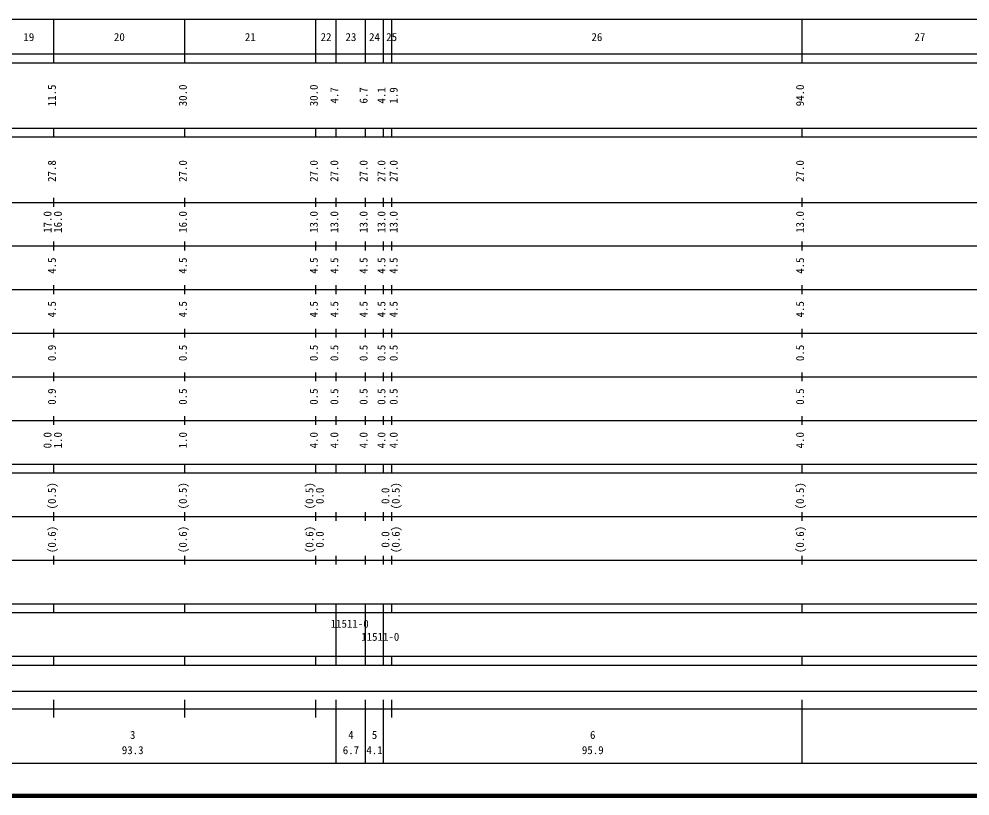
# Model space of a CAD drawing. Units: millimetres on the paper, enlarged 1000 times. Extents: x 40000 to 680000, y 20000 to 380000.
# Drawn here: x 288608 to 506472, y 20000 to 198000 of the extents above; entities that cross this region are included whole.
import ezdxf
from ezdxf.enums import TextEntityAlignment as Align

# ---------------------------------------------------------------- set-up
doc = ezdxf.new("R2010")
doc.units = ezdxf.units.MM
doc.header["$LTSCALE"] = 1000
doc.layers.add('M-TTL', color=2, linetype='Continuous', lineweight=140)
doc.layers.add('M-TTL-BAND', color=7, linetype='Continuous', lineweight=25)
doc.styles.add('ＭＳ ゴシック', font='')
doc.styles.get('ＭＳ ゴシック').set_extended_font_data('MS Gothic')

msp = doc.modelspace()

# ---------------------------------------------------------------- linework, layer by layer
at = {"layer": 'M-TTL'}
msp.add_line((40000, 20000), (680000, 20000), dxfattribs=at)
at = {"layer": 'M-TTL-BAND'}
for p, q in [((68000, 198000), (579000, 198000)), ((296600, 188000), (296600, 198000)), ((326600, 188000), (326600, 198000)), ((356600, 188000), (356600, 198000)), ((361300, 188000), (361300, 198000)), ((368000, 188000), (368000, 198000)), ((372100, 188000), (372100, 198000)), ((374000, 188000), (374000, 198000)), ((468000, 188000), (468000, 198000)), ((40000, 190000), (579000, 190000)), ((40000, 188000), (579000, 188000)), ((40000, 173000), (579000, 173000)), ((296600, 171000), (296600, 173000)), ((326600, 171000), (326600, 173000)), ((356600, 171000), (356600, 173000)), ((361300, 171000), (361300, 173000)), ((368000, 171000), (368000, 173000)), ((372100, 171000), (372100, 173000)), ((374000, 171000), (374000, 173000)), ((468000, 171000), (468000, 173000)), ((40000, 171000), (579000, 171000)), ((296600, 155000), (296600, 157000)), ((326600, 155000), (326600, 157000)), ((356600, 155000), (356600, 157000)), ((361300, 155000), (361300, 157000)), ((368000, 155000), (368000, 157000)), ((372100, 155000), (372100, 157000)), ((374000, 155000), (374000, 157000)), ((468000, 155000), (468000, 157000)), ((40000, 156000), (579000, 156000)), ((46000, 146000), (579000, 146000)), ((296600, 145000), (296600, 147000)), ((326600, 145000), (326600, 147000)), ((356600, 145000), (356600, 147000)), ((361300, 145000), (361300, 147000)), ((368000, 145000), (368000, 147000)), ((372100, 145000), (372100, 147000)), ((374000, 145000), (374000, 147000)), ((468000, 145000), (468000, 147000)), ((52000, 136000), (579000, 136000)), ((296600, 135000), (296600, 137000)), ((326600, 135000), (326600, 137000)), ((356600, 135000), (356600, 137000)), ((361300, 135000), (361300, 137000)), ((368000, 135000), (368000, 137000)), ((372100, 135000), (372100, 137000)), ((374000, 135000), (374000, 137000)), ((468000, 135000), (468000, 137000)), ((296600, 125000), (296600, 127000)), ((326600, 125000), (326600, 127000)), ((356600, 125000), (356600, 127000)), ((361300, 125000), (361300, 127000)), ((368000, 125000), (368000, 127000)), ((372100, 125000), (372100, 127000)), ((374000, 125000), (374000, 127000)), ((468000, 125000), (468000, 127000)), ((46000, 126000), (579000, 126000)), ((52000, 116000), (579000, 116000)), ((296600, 115000), (296600, 117000)), ((326600, 115000), (326600, 117000)), ((356600, 115000), (356600, 117000)), ((361300, 115000), (361300, 117000)), ((368000, 115000), (368000, 117000)), ((372100, 115000), (372100, 117000)), ((374000, 115000), (374000, 117000)), ((468000, 115000), (468000, 117000)), ((296600, 105000), (296600, 107000)), ((326600, 105000), (326600, 107000)), ((356600, 105000), (356600, 107000)), ((361300, 105000), (361300, 107000)), ((368000, 105000), (368000, 107000)), ((372100, 105000), (372100, 107000)), ((374000, 105000), (374000, 107000)), ((468000, 105000), (468000, 107000)), ((46000, 106000), (579000, 106000)), ((40000, 96000), (579000, 96000)), ((296600, 94000), (296600, 96000)), ((326600, 94000), (326600, 96000)), ((356600, 94000), (356600, 96000)), ((361300, 94000), (361300, 96000)), ((368000, 94000), (368000, 96000)), ((372100, 94000), (372100, 96000)), ((374000, 94000), (374000, 96000)), ((468000, 94000), (468000, 96000)), ((40000, 94000), (579000, 94000)), ((296600, 83000), (296600, 85000)), ((326600, 83000), (326600, 85000)), ((356600, 83000), (356600, 85000)), ((361300, 83000), (361300, 85000)), ((368000, 83000), (368000, 85000)), ((372100, 83000), (372100, 85000)), ((374000, 83000), (374000, 85000)), ((468000, 83000), (468000, 85000)), ((49000, 84000), (579000, 84000)), ((296600, 73000), (296600, 75000)), ((326600, 73000), (326600, 75000)), ((356600, 73000), (356600, 75000)), ((361300, 73000), (361300, 75000)), ((368000, 73000), (368000, 75000)), ((372100, 73000), (372100, 75000)), ((374000, 73000), (374000, 75000)), ((468000, 73000), (468000, 75000)), ((40000, 74000), (579000, 74000)), ((40000, 64000), (579000, 64000)), ((296600, 62000), (296600, 64000)), ((326600, 62000), (326600, 64000)), ((356600, 62000), (356600, 64000)), ((361300, 62000), (361300, 64000)), ((368000, 62000), (368000, 64000)), ((372100, 62000), (372100, 64000)), ((374000, 62000), (374000, 64000)), ((468000, 62000), (468000, 64000)), ((40000, 62000), (579000, 62000)), ((361300, 52000), (361300, 62000)), ((368000, 52000), (368000, 62000)), ((368000, 52000), (368000, 62000)), ((372100, 52000), (372100, 62000)), ((40000, 52000), (579000, 52000)), ((296600, 50000), (296600, 52000)), ((326600, 50000), (326600, 52000)), ((356600, 50000), (356600, 52000)), ((361300, 50000), (361300, 52000)), ((368000, 50000), (368000, 52000)), ((372100, 50000), (372100, 52000)), ((374000, 50000), (374000, 52000)), ((468000, 50000), (468000, 52000)), ((40000, 50000), (579000, 50000)), ((71000, 44000), (565000, 44000)), ((296600, 38000), (296600, 42000)), ((326600, 38000), (326600, 42000)), ((356600, 38000), (356600, 42000)), ((361300, 27500), (361300, 42000)), ((368000, 27500), (368000, 42000)), ((372100, 27500), (372100, 42000)), ((374000, 38000), (374000, 42000)), ((468000, 27500), (468000, 42000)), ((40000, 40000), (579000, 40000)), ((68000, 27500), (579000, 27500))]:
    msp.add_line(p, q, dxfattribs=at)

# ---------------------------------------------------------------- texts
at = {"layer": 'M-TTL-BAND', "style": 'ＭＳ ゴシック'}
for s, p in [('19', (290850, 192405)), ('20', (311600, 192405)), ('21', (341600, 192405)), ('22', (358950, 192405)), ('23', (364650, 192405)), ('24', (370050, 192405)), ('25', (373979, 192405)), ('26', (421000, 192405)), ('27', (495000, 192405)), ('3', (314650, 32523)), ('6', (420050, 32523)), ('4', (364650, 32523)), ('5', (370050, 32523)), ('93.3', (314650, 29033)), ('6.7', (364650, 29033)), ('4.1', (370050, 29033)), ('95.9', (420050, 29033))]:
    msp.add_text(s, height=1833, dxfattribs=at).set_placement(p, align=Align.BOTTOM_CENTER)
for s, p in [('11.5', (297600, 180500)), ('30.0', (327600, 180500)), ('30.0', (357600, 180500)), ('4.7', (362300, 180500)), ('6.7', (369000, 180500)), ('4.1', (373100, 180500)), ('1.9', (375891, 180500)), ('94.0', (469000, 180500)), ('27.8', (297600, 163174)), ('27.0', (327600, 163174)), ('27.0', (357600, 163174)), ('27.0', (362300, 163174)), ('27.0', (369000, 163174)), ('27.0', (373100, 163174)), ('27.0', (375891, 163174)), ('27.0', (469000, 163174)), ('17.0', (296600, 151500)), ('16.0', (298970, 151500)), ('16.0', (327600, 151500)), ('13.0', (357600, 151500)), ('13.0', (362300, 151500)), ('13.0', (369000, 151500)), ('13.0', (373100, 151500)), ('13.0', (375891, 151500)), ('13.0', (469000, 151500)), ('4.5', (297600, 141500)), ('4.5', (327600, 141500)), ('4.5', (357600, 141500)), ('4.5', (362300, 141500)), ('4.5', (369000, 141500)), ('4.5', (373100, 141500)), ('4.5', (375891, 141500)), ('4.5', (469000, 141500)), ('4.5', (297600, 131500)), ('4.5', (327600, 131500)), ('4.5', (357600, 131500)), ('4.5', (362300, 131500)), ('4.5', (369000, 131500)), ('4.5', (373100, 131500)), ('4.5', (375891, 131500)), ('4.5', (469000, 131500)), ('0.9', (297600, 121500)), ('0.5', (327600, 121500)), ('0.5', (357600, 121500)), ('0.5', (362300, 121500)), ('0.5', (369000, 121500)), ('0.5', (373100, 121500)), ('0.5', (375891, 121500)), ('0.5', (469000, 121500)), ('0.9', (297600, 111500)), ('0.5', (327600, 111500)), ('0.5', (357600, 111500)), ('0.5', (362300, 111500)), ('0.5', (369000, 111500)), ('0.5', (373100, 111500)), ('0.5', (375891, 111500)), ('0.5', (469000, 111500)), ('0.0', (296600, 101500)), ('1.0', (298970, 101500)), ('1.0', (327600, 101500)), ('4.0', (357600, 101500)), ('4.0', (362300, 101500)), ('4.0', (369000, 101500)), ('4.0', (373100, 101500)), ('4.0', (375891, 101500)), ('4.0', (469000, 101500)), ('(0.5)', (297600, 88764)), ('(0.5)', (327600, 88764)), ('(0.5)', (356600, 88764)), ('(0.5)', (376370, 88764)), ('(0.5)', (469000, 88764)), ('0.0', (358970, 88764)), ('0.0', (374000, 88764)), ('(0.6)', (297600, 78764)), ('(0.6)', (327600, 78764)), ('(0.6)', (356600, 78764)), ('(0.6)', (376370, 78764)), ('(0.6)', (469000, 78764)), ('0.0', (358970, 78764)), ('0.0', (374000, 78764))]:
    msp.add_text(s, height=1833, rotation=90, dxfattribs=at).set_placement(p, align=Align.BOTTOM_CENTER)
for p in [(360000, 58000), (367000, 55000)]:
    msp.add_text('11511-0', height=1833, dxfattribs=at).set_placement(p, align=Align.BOTTOM_LEFT)

doc.saveas('drawing.dxf')
